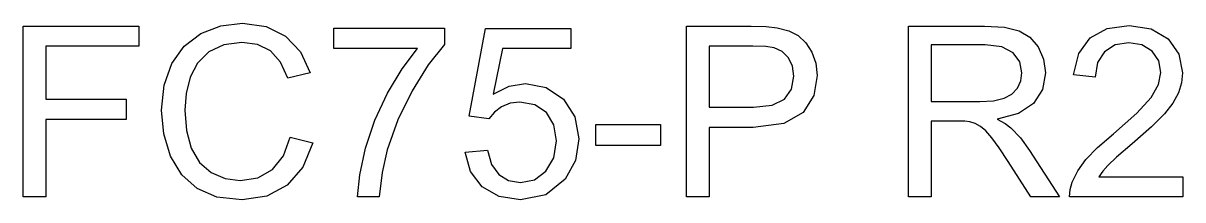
# Model space of a CAD drawing. Header units: millimetres. Extents: x -12 to 4.4, y 1.8 to 4.2.
import ezdxf

# ---------------------------------------------------------------- set-up
doc = ezdxf.new("R2010")
doc.units = ezdxf.units.MM

msp = doc.modelspace()

# ---------------------------------------------------------------- linework, layer by layer
at = {"layer": 'LASER_ONLY'}
for points in [[(-12, 1.791), (-12, 4.209), (-10.369, 4.209), (-10.369, 3.924), (-11.68, 3.924), (-11.68, 3.175), (-10.545, 3.175), (-10.545, 2.889), (-11.68, 2.889), (-11.68, 1.791), (-12, 1.791)], [(-8.228, 2.639), (-7.908, 2.558), (-8.049, 2.211), (-8.27, 1.957), (-8.561, 1.802), (-8.909, 1.75), (-9.264, 1.79), (-9.545, 1.909), (-9.761, 2.104), (-9.918, 2.37), (-10.014, 2.683), (-10.046, 3.018), (-10.01, 3.372), (-9.902, 3.677), (-9.727, 3.924), (-9.491, 4.104), (-9.211, 4.213), (-8.905, 4.25), (-8.571, 4.204), (-8.295, 4.065), (-8.085, 3.843), (-7.949, 3.546), (-8.265, 3.472), (-8.368, 3.7), (-8.509, 3.856), (-8.689, 3.946), (-8.911, 3.977), (-9.167, 3.943), (-9.377, 3.843), (-9.537, 3.686), (-9.64, 3.484), (-9.697, 3.255), (-9.716, 3.02), (-9.693, 2.731), (-9.626, 2.481), (-9.511, 2.28), (-9.347, 2.137), (-9.149, 2.052), (-8.936, 2.024), (-8.688, 2.063), (-8.481, 2.179), (-8.324, 2.371), (-8.228, 2.639)], [(-7.615, 3.892), (-7.615, 4.178), (-6.05, 4.178), (-6.05, 3.947), (-6.28, 3.661), (-6.508, 3.294), (-6.708, 2.88), (-6.858, 2.456), (-6.931, 2.138), (-6.972, 1.791), (-7.277, 1.791), (-7.246, 2.106), (-7.165, 2.48), (-7.034, 2.877), (-6.857, 3.26), (-6.65, 3.606), (-6.431, 3.892), (-7.615, 3.892)], [(-5.756, 2.424), (-5.445, 2.451), (-5.387, 2.252), (-5.284, 2.108), (-5.145, 2.022), (-4.979, 1.994), (-4.781, 2.034), (-4.617, 2.155), (-4.505, 2.344), (-4.468, 2.584), (-4.504, 2.811), (-4.611, 2.985), (-4.775, 3.095), (-4.984, 3.132), (-5.121, 3.116), (-5.244, 3.067), (-5.346, 2.992), (-5.425, 2.898), (-5.703, 2.934), (-5.469, 4.176), (-4.267, 4.176), (-4.267, 3.892), (-5.232, 3.892), (-5.362, 3.243), (-5.139, 3.357), (-4.905, 3.395), (-4.613, 3.34), (-4.371, 3.175), (-4.208, 2.924), (-4.153, 2.611), (-4.201, 2.305), (-4.344, 2.043), (-4.619, 1.823), (-4.979, 1.75), (-5.279, 1.796), (-5.518, 1.935), (-5.682, 2.15), (-5.756, 2.424)], [(-2.633, 1.791), (-2.633, 4.209), (-1.721, 4.209), (-1.509, 4.203), (-1.353, 4.186), (-1.189, 4.143), (-1.055, 4.073), (-0.946, 3.973), (-0.861, 3.839), (-0.806, 3.682), (-0.787, 3.51), (-0.836, 3.225), (-0.984, 2.988), (-1.259, 2.828), (-1.693, 2.774), (-2.313, 2.774), (-2.313, 1.791), (-2.633, 1.791)], [(0.502, 1.791), (0.502, 4.209), (1.574, 4.209), (1.859, 4.192), (2.065, 4.143), (2.217, 4.053), (2.334, 3.913), (2.41, 3.74), (2.435, 3.549), (2.394, 3.312), (2.269, 3.115), (2.056, 2.971), (1.754, 2.891), (1.866, 2.831), (1.947, 2.771), (2.083, 2.626), (2.213, 2.449), (2.633, 1.791), (2.231, 1.791), (1.911, 2.294), (1.783, 2.486), (1.68, 2.627), (1.594, 2.725), (1.518, 2.789), (1.445, 2.828), (1.371, 2.854), (1.3, 2.862), (1.193, 2.865), (0.822, 2.865), (0.822, 1.791), (0.502, 1.791)], [(4.376, 2.077), (4.376, 1.791), (2.778, 1.791), (2.785, 1.896), (2.813, 1.998), (2.892, 2.159), (3.008, 2.319), (3.172, 2.49), (3.397, 2.685), (3.727, 2.975), (3.929, 3.197), (4.033, 3.381), (4.068, 3.554), (4.037, 3.717), (3.942, 3.852), (3.796, 3.943), (3.613, 3.973), (3.42, 3.941), (3.27, 3.844), (3.173, 3.691), (3.139, 3.488), (2.834, 3.52), (2.909, 3.82), (3.07, 4.04), (3.31, 4.174), (3.62, 4.219), (3.931, 4.171), (4.17, 4.026), (4.322, 3.81), (4.373, 3.548), (4.358, 3.404), (4.314, 3.262), (4.235, 3.118), (4.117, 2.967), (3.933, 2.783), (3.659, 2.542), (3.439, 2.353), (3.316, 2.237), (3.247, 2.157), (3.191, 2.077), (4.376, 2.077)], [(0.822, 3.142), (1.51, 3.142), (1.705, 3.153), (1.853, 3.187), (1.962, 3.246), (2.041, 3.332), (2.089, 3.436), (2.105, 3.549), (2.074, 3.705), (1.981, 3.831), (1.82, 3.914), (1.587, 3.942), (0.822, 3.942), (0.822, 3.142)], [(-2.313, 3.059), (-1.688, 3.059), (-1.423, 3.088), (-1.247, 3.175), (-1.15, 3.314), (-1.117, 3.5), (-1.136, 3.641), (-1.194, 3.759), (-1.283, 3.849), (-1.396, 3.902), (-1.511, 3.918), (-1.694, 3.924), (-2.313, 3.924), (-2.313, 3.059)], [(-3.911, 2.517), (-3.911, 2.816), (-2.999, 2.816), (-2.999, 2.517), (-3.911, 2.517)]]:
    msp.add_lwpolyline(points, close=True, dxfattribs=at)

doc.saveas('drawing.dxf')
